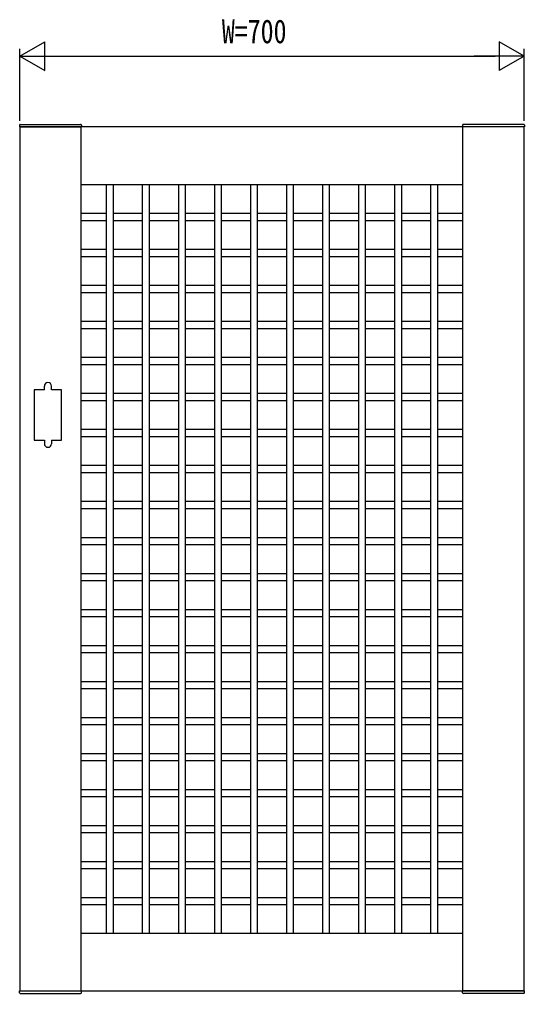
# Model space of a CAD drawing. Units: millimetres on the paper. Extents: x -297 to 297, y -210 to 210.
# Drawn here: x -75.8 to -5.7, y -134.3 to 0.9 of the extents above; entities that cross this region are included whole.
import ezdxf
from ezdxf.enums import TextEntityAlignment as Align

# ---------------------------------------------------------------- set-up
doc = ezdxf.new("R2010")
doc.units = ezdxf.units.MM
doc.layers.add('0-2_YKK_A1', color=4, linetype='Continuous')
doc.layers.add('0-3_YKK_D', color=6, linetype='Continuous')
doc.styles.add('ＭＳ ゴシック', font='')
doc.styles.get('ＭＳ ゴシック').set_extended_font_data('MS Gothic')

msp = doc.modelspace()

# ---------------------------------------------------------------- linework, layer by layer
at = {"layer": '0-2_YKK_A1'}
for p, q in [((-75.791, -13.713), (-75.804, -13.968)), ((-75.804, -13.968), (-67.204, -13.968)), ((-5.754, -13.968), (-75.754, -13.968)), ((-75.754, -13.968), (-75.754, -133.968)), ((-75.691, -13.618), (-67.318, -13.618)), ((-67.254, -133.968), (-67.254, -13.968)), ((-67.218, -13.713), (-67.204, -13.968)), ((-14.291, -13.713), (-14.304, -13.968)), ((-5.704, -13.968), (-14.304, -13.968)), ((-14.254, -133.968), (-14.254, -13.968)), ((-5.818, -13.618), (-14.191, -13.618)), ((-5.754, -133.968), (-5.754, -13.968)), ((-5.718, -13.713), (-5.704, -13.968)), ((-67.254, -21.968), (-14.254, -21.968)), ((-63.754, -21.968), (-63.754, -125.968)), ((-62.754, -125.968), (-62.754, -21.968)), ((-58.754, -21.968), (-58.754, -125.968)), ((-57.754, -125.968), (-57.754, -21.968)), ((-53.754, -21.968), (-53.754, -125.968)), ((-52.754, -125.968), (-52.754, -21.968)), ((-48.754, -21.968), (-48.754, -125.968)), ((-47.754, -125.968), (-47.754, -21.968)), ((-43.754, -21.968), (-43.754, -125.968)), ((-42.754, -125.968), (-42.754, -21.968)), ((-38.754, -21.968), (-38.754, -125.968)), ((-37.754, -125.968), (-37.754, -21.968)), ((-33.754, -21.968), (-33.754, -125.968)), ((-32.754, -125.968), (-32.754, -21.968)), ((-28.754, -21.968), (-28.754, -125.968)), ((-27.754, -125.968), (-27.754, -21.968)), ((-23.754, -21.968), (-23.754, -125.968)), ((-22.754, -125.968), (-22.754, -21.968)), ((-18.754, -21.968), (-18.754, -125.968)), ((-17.754, -125.968), (-17.754, -21.968)), ((-67.254, -25.968), (-63.754, -25.968)), ((-67.254, -26.968), (-63.754, -26.968)), ((-62.754, -25.968), (-58.754, -25.968)), ((-62.754, -26.968), (-58.754, -26.968)), ((-57.754, -25.968), (-53.754, -25.968)), ((-57.754, -26.968), (-53.754, -26.968)), ((-52.754, -25.968), (-48.754, -25.968)), ((-52.754, -26.968), (-48.754, -26.968)), ((-47.754, -25.968), (-43.754, -25.968)), ((-47.754, -26.968), (-43.754, -26.968)), ((-42.754, -25.968), (-38.754, -25.968)), ((-42.754, -26.968), (-38.754, -26.968)), ((-37.754, -25.968), (-33.754, -25.968)), ((-37.754, -26.968), (-33.754, -26.968)), ((-32.754, -25.968), (-28.754, -25.968)), ((-32.754, -26.968), (-28.754, -26.968)), ((-27.754, -25.968), (-23.754, -25.968)), ((-27.754, -26.968), (-23.754, -26.968)), ((-22.754, -25.968), (-18.754, -25.968)), ((-22.754, -26.968), (-18.754, -26.968)), ((-17.754, -25.968), (-14.254, -25.968)), ((-17.754, -26.968), (-14.254, -26.968)), ((-67.254, -30.968), (-63.754, -30.968)), ((-62.754, -30.968), (-58.754, -30.968)), ((-57.754, -30.968), (-53.754, -30.968)), ((-52.754, -30.968), (-48.754, -30.968)), ((-47.754, -30.968), (-43.754, -30.968)), ((-42.754, -30.968), (-38.754, -30.968)), ((-37.754, -30.968), (-33.754, -30.968)), ((-32.754, -30.968), (-28.754, -30.968)), ((-27.754, -30.968), (-23.754, -30.968)), ((-22.754, -30.968), (-18.754, -30.968)), ((-17.754, -30.968), (-14.254, -30.968)), ((-67.254, -31.968), (-63.754, -31.968)), ((-62.754, -31.968), (-58.754, -31.968)), ((-57.754, -31.968), (-53.754, -31.968)), ((-52.754, -31.968), (-48.754, -31.968)), ((-47.754, -31.968), (-43.754, -31.968)), ((-42.754, -31.968), (-38.754, -31.968)), ((-37.754, -31.968), (-33.754, -31.968)), ((-32.754, -31.968), (-28.754, -31.968)), ((-27.754, -31.968), (-23.754, -31.968)), ((-22.754, -31.968), (-18.754, -31.968)), ((-17.754, -31.968), (-14.254, -31.968)), ((-67.254, -35.968), (-63.754, -35.968)), ((-62.754, -35.968), (-58.754, -35.968)), ((-57.754, -35.968), (-53.754, -35.968)), ((-52.754, -35.968), (-48.754, -35.968)), ((-47.754, -35.968), (-43.754, -35.968)), ((-42.754, -35.968), (-38.754, -35.968)), ((-37.754, -35.968), (-33.754, -35.968)), ((-32.754, -35.968), (-28.754, -35.968)), ((-27.754, -35.968), (-23.754, -35.968)), ((-22.754, -35.968), (-18.754, -35.968)), ((-17.754, -35.968), (-14.254, -35.968)), ((-67.254, -36.968), (-63.754, -36.968)), ((-62.754, -36.968), (-58.754, -36.968)), ((-57.754, -36.968), (-53.754, -36.968)), ((-52.754, -36.968), (-48.754, -36.968)), ((-47.754, -36.968), (-43.754, -36.968)), ((-42.754, -36.968), (-38.754, -36.968)), ((-37.754, -36.968), (-33.754, -36.968)), ((-32.754, -36.968), (-28.754, -36.968)), ((-27.754, -36.968), (-23.754, -36.968)), ((-22.754, -36.968), (-18.754, -36.968)), ((-17.754, -36.968), (-14.254, -36.968)), ((-67.254, -40.968), (-63.754, -40.968)), ((-62.754, -40.968), (-58.754, -40.968)), ((-57.754, -40.968), (-53.754, -40.968)), ((-52.754, -40.968), (-48.754, -40.968)), ((-47.754, -40.968), (-43.754, -40.968)), ((-42.754, -40.968), (-38.754, -40.968)), ((-37.754, -40.968), (-33.754, -40.968)), ((-32.754, -40.968), (-28.754, -40.968)), ((-27.754, -40.968), (-23.754, -40.968)), ((-22.754, -40.968), (-18.754, -40.968)), ((-17.754, -40.968), (-14.254, -40.968)), ((-67.254, -41.968), (-63.754, -41.968)), ((-62.754, -41.968), (-58.754, -41.968)), ((-57.754, -41.968), (-53.754, -41.968)), ((-52.754, -41.968), (-48.754, -41.968)), ((-47.754, -41.968), (-43.754, -41.968)), ((-42.754, -41.968), (-38.754, -41.968)), ((-37.754, -41.968), (-33.754, -41.968)), ((-32.754, -41.968), (-28.754, -41.968)), ((-27.754, -41.968), (-23.754, -41.968)), ((-22.754, -41.968), (-18.754, -41.968)), ((-17.754, -41.968), (-14.254, -41.968)), ((-67.254, -45.968), (-63.754, -45.968)), ((-62.754, -45.968), (-58.754, -45.968)), ((-57.754, -45.968), (-53.754, -45.968)), ((-52.754, -45.968), (-48.754, -45.968)), ((-47.754, -45.968), (-43.754, -45.968)), ((-42.754, -45.968), (-38.754, -45.968)), ((-37.754, -45.968), (-33.754, -45.968)), ((-32.754, -45.968), (-28.754, -45.968)), ((-27.754, -45.968), (-23.754, -45.968)), ((-22.754, -45.968), (-18.754, -45.968)), ((-17.754, -45.968), (-14.254, -45.968)), ((-67.254, -46.968), (-63.754, -46.968)), ((-62.754, -46.968), (-58.754, -46.968)), ((-57.754, -46.968), (-53.754, -46.968)), ((-52.754, -46.968), (-48.754, -46.968)), ((-47.754, -46.968), (-43.754, -46.968)), ((-42.754, -46.968), (-38.754, -46.968)), ((-37.754, -46.968), (-33.754, -46.968)), ((-32.754, -46.968), (-28.754, -46.968)), ((-27.754, -46.968), (-23.754, -46.968)), ((-22.754, -46.968), (-18.754, -46.968)), ((-17.754, -46.968), (-14.254, -46.968)), ((-72.354, -50.468), (-72.354, -49.968)), ((-71.354, -50.468), (-71.354, -49.968)), ((-67.254, -50.968), (-63.754, -50.968)), ((-62.754, -50.968), (-58.754, -50.968)), ((-57.754, -50.968), (-53.754, -50.968)), ((-52.754, -50.968), (-48.754, -50.968)), ((-47.754, -50.968), (-43.754, -50.968)), ((-42.754, -50.968), (-38.754, -50.968)), ((-37.754, -50.968), (-33.754, -50.968)), ((-32.754, -50.968), (-28.754, -50.968)), ((-27.754, -50.968), (-23.754, -50.968)), ((-22.754, -50.968), (-18.754, -50.968)), ((-17.754, -50.968), (-14.254, -50.968)), ((-67.254, -51.968), (-63.754, -51.968)), ((-62.754, -51.968), (-58.754, -51.968)), ((-57.754, -51.968), (-53.754, -51.968)), ((-52.754, -51.968), (-48.754, -51.968)), ((-47.754, -51.968), (-43.754, -51.968)), ((-42.754, -51.968), (-38.754, -51.968)), ((-37.754, -51.968), (-33.754, -51.968)), ((-32.754, -51.968), (-28.754, -51.968)), ((-27.754, -51.968), (-23.754, -51.968)), ((-22.754, -51.968), (-18.754, -51.968)), ((-17.754, -51.968), (-14.254, -51.968)), ((-67.254, -55.968), (-63.754, -55.968)), ((-62.754, -55.968), (-58.754, -55.968)), ((-57.754, -55.968), (-53.754, -55.968)), ((-52.754, -55.968), (-48.754, -55.968)), ((-47.754, -55.968), (-43.754, -55.968)), ((-42.754, -55.968), (-38.754, -55.968)), ((-37.754, -55.968), (-33.754, -55.968)), ((-32.754, -55.968), (-28.754, -55.968)), ((-27.754, -55.968), (-23.754, -55.968)), ((-22.754, -55.968), (-18.754, -55.968)), ((-17.754, -55.968), (-14.254, -55.968)), ((-72.354, -57.468), (-72.354, -57.968)), ((-71.354, -57.468), (-71.354, -57.968)), ((-67.254, -56.968), (-63.754, -56.968)), ((-62.754, -56.968), (-58.754, -56.968)), ((-57.754, -56.968), (-53.754, -56.968)), ((-52.754, -56.968), (-48.754, -56.968)), ((-47.754, -56.968), (-43.754, -56.968)), ((-42.754, -56.968), (-38.754, -56.968)), ((-37.754, -56.968), (-33.754, -56.968)), ((-32.754, -56.968), (-28.754, -56.968)), ((-27.754, -56.968), (-23.754, -56.968)), ((-22.754, -56.968), (-18.754, -56.968)), ((-17.754, -56.968), (-14.254, -56.968)), ((-67.254, -60.968), (-63.754, -60.968)), ((-67.254, -61.968), (-63.754, -61.968)), ((-62.754, -60.968), (-58.754, -60.968)), ((-62.754, -61.968), (-58.754, -61.968)), ((-57.754, -60.968), (-53.754, -60.968)), ((-57.754, -61.968), (-53.754, -61.968)), ((-52.754, -60.968), (-48.754, -60.968)), ((-52.754, -61.968), (-48.754, -61.968)), ((-47.754, -60.968), (-43.754, -60.968)), ((-47.754, -61.968), (-43.754, -61.968)), ((-42.754, -60.968), (-38.754, -60.968)), ((-42.754, -61.968), (-38.754, -61.968)), ((-37.754, -60.968), (-33.754, -60.968)), ((-37.754, -61.968), (-33.754, -61.968)), ((-32.754, -60.968), (-28.754, -60.968)), ((-32.754, -61.968), (-28.754, -61.968)), ((-27.754, -60.968), (-23.754, -60.968)), ((-27.754, -61.968), (-23.754, -61.968)), ((-22.754, -60.968), (-18.754, -60.968)), ((-22.754, -61.968), (-18.754, -61.968)), ((-17.754, -60.968), (-14.254, -60.968)), ((-17.754, -61.968), (-14.254, -61.968)), ((-67.254, -65.968), (-63.754, -65.968)), ((-62.754, -65.968), (-58.754, -65.968)), ((-57.754, -65.968), (-53.754, -65.968)), ((-52.754, -65.968), (-48.754, -65.968)), ((-47.754, -65.968), (-43.754, -65.968)), ((-42.754, -65.968), (-38.754, -65.968)), ((-37.754, -65.968), (-33.754, -65.968)), ((-32.754, -65.968), (-28.754, -65.968)), ((-27.754, -65.968), (-23.754, -65.968)), ((-22.754, -65.968), (-18.754, -65.968)), ((-17.754, -65.968), (-14.254, -65.968)), ((-67.254, -66.968), (-63.754, -66.968)), ((-62.754, -66.968), (-58.754, -66.968)), ((-57.754, -66.968), (-53.754, -66.968)), ((-52.754, -66.968), (-48.754, -66.968)), ((-47.754, -66.968), (-43.754, -66.968)), ((-42.754, -66.968), (-38.754, -66.968)), ((-37.754, -66.968), (-33.754, -66.968)), ((-32.754, -66.968), (-28.754, -66.968)), ((-27.754, -66.968), (-23.754, -66.968)), ((-22.754, -66.968), (-18.754, -66.968)), ((-17.754, -66.968), (-14.254, -66.968)), ((-67.254, -70.968), (-63.754, -70.968)), ((-62.754, -70.968), (-58.754, -70.968)), ((-57.754, -70.968), (-53.754, -70.968)), ((-52.754, -70.968), (-48.754, -70.968)), ((-47.754, -70.968), (-43.754, -70.968)), ((-42.754, -70.968), (-38.754, -70.968)), ((-37.754, -70.968), (-33.754, -70.968)), ((-32.754, -70.968), (-28.754, -70.968)), ((-27.754, -70.968), (-23.754, -70.968)), ((-22.754, -70.968), (-18.754, -70.968)), ((-17.754, -70.968), (-14.254, -70.968)), ((-67.254, -71.968), (-63.754, -71.968)), ((-62.754, -71.968), (-58.754, -71.968)), ((-57.754, -71.968), (-53.754, -71.968)), ((-52.754, -71.968), (-48.754, -71.968)), ((-47.754, -71.968), (-43.754, -71.968)), ((-42.754, -71.968), (-38.754, -71.968)), ((-37.754, -71.968), (-33.754, -71.968)), ((-32.754, -71.968), (-28.754, -71.968)), ((-27.754, -71.968), (-23.754, -71.968)), ((-22.754, -71.968), (-18.754, -71.968)), ((-17.754, -71.968), (-14.254, -71.968)), ((-67.254, -75.968), (-63.754, -75.968)), ((-67.254, -76.968), (-63.754, -76.968)), ((-62.754, -75.968), (-58.754, -75.968)), ((-62.754, -76.968), (-58.754, -76.968)), ((-57.754, -75.968), (-53.754, -75.968)), ((-57.754, -76.968), (-53.754, -76.968)), ((-52.754, -75.968), (-48.754, -75.968)), ((-52.754, -76.968), (-48.754, -76.968)), ((-47.754, -75.968), (-43.754, -75.968)), ((-47.754, -76.968), (-43.754, -76.968)), ((-42.754, -75.968), (-38.754, -75.968)), ((-42.754, -76.968), (-38.754, -76.968)), ((-37.754, -75.968), (-33.754, -75.968)), ((-37.754, -76.968), (-33.754, -76.968)), ((-32.754, -75.968), (-28.754, -75.968)), ((-32.754, -76.968), (-28.754, -76.968)), ((-27.754, -75.968), (-23.754, -75.968)), ((-27.754, -76.968), (-23.754, -76.968)), ((-22.754, -75.968), (-18.754, -75.968)), ((-22.754, -76.968), (-18.754, -76.968)), ((-17.754, -75.968), (-14.254, -75.968)), ((-17.754, -76.968), (-14.254, -76.968)), ((-67.254, -80.968), (-63.754, -80.968)), ((-62.754, -80.968), (-58.754, -80.968)), ((-57.754, -80.968), (-53.754, -80.968)), ((-52.754, -80.968), (-48.754, -80.968)), ((-47.754, -80.968), (-43.754, -80.968)), ((-42.754, -80.968), (-38.754, -80.968)), ((-37.754, -80.968), (-33.754, -80.968)), ((-32.754, -80.968), (-28.754, -80.968)), ((-27.754, -80.968), (-23.754, -80.968)), ((-22.754, -80.968), (-18.754, -80.968)), ((-17.754, -80.968), (-14.254, -80.968)), ((-67.254, -81.968), (-63.754, -81.968)), ((-62.754, -81.968), (-58.754, -81.968)), ((-57.754, -81.968), (-53.754, -81.968)), ((-52.754, -81.968), (-48.754, -81.968)), ((-47.754, -81.968), (-43.754, -81.968)), ((-42.754, -81.968), (-38.754, -81.968)), ((-37.754, -81.968), (-33.754, -81.968)), ((-32.754, -81.968), (-28.754, -81.968)), ((-27.754, -81.968), (-23.754, -81.968)), ((-22.754, -81.968), (-18.754, -81.968)), ((-17.754, -81.968), (-14.254, -81.968)), ((-67.254, -85.968), (-63.754, -85.968)), ((-62.754, -85.968), (-58.754, -85.968)), ((-57.754, -85.968), (-53.754, -85.968)), ((-52.754, -85.968), (-48.754, -85.968)), ((-47.754, -85.968), (-43.754, -85.968)), ((-42.754, -85.968), (-38.754, -85.968)), ((-37.754, -85.968), (-33.754, -85.968)), ((-32.754, -85.968), (-28.754, -85.968)), ((-27.754, -85.968), (-23.754, -85.968)), ((-22.754, -85.968), (-18.754, -85.968)), ((-17.754, -85.968), (-14.254, -85.968)), ((-67.254, -86.968), (-63.754, -86.968)), ((-62.754, -86.968), (-58.754, -86.968)), ((-57.754, -86.968), (-53.754, -86.968)), ((-52.754, -86.968), (-48.754, -86.968)), ((-47.754, -86.968), (-43.754, -86.968)), ((-42.754, -86.968), (-38.754, -86.968)), ((-37.754, -86.968), (-33.754, -86.968)), ((-32.754, -86.968), (-28.754, -86.968)), ((-27.754, -86.968), (-23.754, -86.968)), ((-22.754, -86.968), (-18.754, -86.968)), ((-17.754, -86.968), (-14.254, -86.968)), ((-67.254, -90.968), (-63.754, -90.968)), ((-67.254, -91.968), (-63.754, -91.968)), ((-62.754, -90.968), (-58.754, -90.968)), ((-62.754, -91.968), (-58.754, -91.968)), ((-57.754, -90.968), (-53.754, -90.968)), ((-57.754, -91.968), (-53.754, -91.968)), ((-52.754, -90.968), (-48.754, -90.968)), ((-52.754, -91.968), (-48.754, -91.968)), ((-47.754, -90.968), (-43.754, -90.968)), ((-47.754, -91.968), (-43.754, -91.968)), ((-42.754, -90.968), (-38.754, -90.968)), ((-42.754, -91.968), (-38.754, -91.968)), ((-37.754, -90.968), (-33.754, -90.968)), ((-37.754, -91.968), (-33.754, -91.968)), ((-32.754, -90.968), (-28.754, -90.968)), ((-32.754, -91.968), (-28.754, -91.968)), ((-27.754, -90.968), (-23.754, -90.968)), ((-27.754, -91.968), (-23.754, -91.968)), ((-22.754, -90.968), (-18.754, -90.968)), ((-22.754, -91.968), (-18.754, -91.968)), ((-17.754, -90.968), (-14.254, -90.968)), ((-17.754, -91.968), (-14.254, -91.968)), ((-67.254, -95.968), (-63.754, -95.968)), ((-62.754, -95.968), (-58.754, -95.968)), ((-57.754, -95.968), (-53.754, -95.968)), ((-52.754, -95.968), (-48.754, -95.968)), ((-47.754, -95.968), (-43.754, -95.968)), ((-42.754, -95.968), (-38.754, -95.968)), ((-37.754, -95.968), (-33.754, -95.968)), ((-32.754, -95.968), (-28.754, -95.968)), ((-27.754, -95.968), (-23.754, -95.968)), ((-22.754, -95.968), (-18.754, -95.968)), ((-17.754, -95.968), (-14.254, -95.968)), ((-67.254, -96.968), (-63.754, -96.968)), ((-62.754, -96.968), (-58.754, -96.968)), ((-57.754, -96.968), (-53.754, -96.968)), ((-52.754, -96.968), (-48.754, -96.968)), ((-47.754, -96.968), (-43.754, -96.968)), ((-42.754, -96.968), (-38.754, -96.968)), ((-37.754, -96.968), (-33.754, -96.968)), ((-32.754, -96.968), (-28.754, -96.968)), ((-27.754, -96.968), (-23.754, -96.968)), ((-22.754, -96.968), (-18.754, -96.968)), ((-17.754, -96.968), (-14.254, -96.968)), ((-67.254, -100.968), (-63.754, -100.968)), ((-62.754, -100.968), (-58.754, -100.968)), ((-57.754, -100.968), (-53.754, -100.968)), ((-52.754, -100.968), (-48.754, -100.968)), ((-47.754, -100.968), (-43.754, -100.968)), ((-42.754, -100.968), (-38.754, -100.968)), ((-37.754, -100.968), (-33.754, -100.968)), ((-32.754, -100.968), (-28.754, -100.968)), ((-27.754, -100.968), (-23.754, -100.968)), ((-22.754, -100.968), (-18.754, -100.968)), ((-17.754, -100.968), (-14.254, -100.968)), ((-67.254, -101.968), (-63.754, -101.968)), ((-62.754, -101.968), (-58.754, -101.968)), ((-57.754, -101.968), (-53.754, -101.968)), ((-52.754, -101.968), (-48.754, -101.968)), ((-47.754, -101.968), (-43.754, -101.968)), ((-42.754, -101.968), (-38.754, -101.968)), ((-37.754, -101.968), (-33.754, -101.968)), ((-32.754, -101.968), (-28.754, -101.968)), ((-27.754, -101.968), (-23.754, -101.968)), ((-22.754, -101.968), (-18.754, -101.968)), ((-17.754, -101.968), (-14.254, -101.968)), ((-67.254, -105.968), (-63.754, -105.968)), ((-62.754, -105.968), (-58.754, -105.968)), ((-57.754, -105.968), (-53.754, -105.968)), ((-52.754, -105.968), (-48.754, -105.968)), ((-47.754, -105.968), (-43.754, -105.968)), ((-42.754, -105.968), (-38.754, -105.968)), ((-37.754, -105.968), (-33.754, -105.968)), ((-32.754, -105.968), (-28.754, -105.968)), ((-27.754, -105.968), (-23.754, -105.968)), ((-22.754, -105.968), (-18.754, -105.968)), ((-17.754, -105.968), (-14.254, -105.968)), ((-67.254, -106.968), (-63.754, -106.968)), ((-62.754, -106.968), (-58.754, -106.968)), ((-57.754, -106.968), (-53.754, -106.968)), ((-52.754, -106.968), (-48.754, -106.968)), ((-47.754, -106.968), (-43.754, -106.968)), ((-42.754, -106.968), (-38.754, -106.968)), ((-37.754, -106.968), (-33.754, -106.968)), ((-32.754, -106.968), (-28.754, -106.968)), ((-27.754, -106.968), (-23.754, -106.968)), ((-22.754, -106.968), (-18.754, -106.968)), ((-17.754, -106.968), (-14.254, -106.968)), ((-67.254, -110.968), (-63.754, -110.968)), ((-67.254, -111.968), (-63.754, -111.968)), ((-62.754, -110.968), (-58.754, -110.968)), ((-62.754, -111.968), (-58.754, -111.968)), ((-57.754, -110.968), (-53.754, -110.968)), ((-57.754, -111.968), (-53.754, -111.968)), ((-52.754, -110.968), (-48.754, -110.968)), ((-52.754, -111.968), (-48.754, -111.968)), ((-47.754, -110.968), (-43.754, -110.968)), ((-47.754, -111.968), (-43.754, -111.968)), ((-42.754, -110.968), (-38.754, -110.968)), ((-42.754, -111.968), (-38.754, -111.968)), ((-37.754, -110.968), (-33.754, -110.968)), ((-37.754, -111.968), (-33.754, -111.968)), ((-32.754, -110.968), (-28.754, -110.968)), ((-32.754, -111.968), (-28.754, -111.968)), ((-27.754, -110.968), (-23.754, -110.968)), ((-27.754, -111.968), (-23.754, -111.968)), ((-22.754, -110.968), (-18.754, -110.968)), ((-22.754, -111.968), (-18.754, -111.968)), ((-17.754, -110.968), (-14.254, -110.968)), ((-17.754, -111.968), (-14.254, -111.968)), ((-67.254, -115.968), (-63.754, -115.968)), ((-62.754, -115.968), (-58.754, -115.968)), ((-57.754, -115.968), (-53.754, -115.968)), ((-52.754, -115.968), (-48.754, -115.968)), ((-47.754, -115.968), (-43.754, -115.968)), ((-42.754, -115.968), (-38.754, -115.968)), ((-37.754, -115.968), (-33.754, -115.968)), ((-32.754, -115.968), (-28.754, -115.968)), ((-27.754, -115.968), (-23.754, -115.968)), ((-22.754, -115.968), (-18.754, -115.968)), ((-17.754, -115.968), (-14.254, -115.968)), ((-67.254, -116.968), (-63.754, -116.968)), ((-62.754, -116.968), (-58.754, -116.968)), ((-57.754, -116.968), (-53.754, -116.968)), ((-52.754, -116.968), (-48.754, -116.968)), ((-47.754, -116.968), (-43.754, -116.968)), ((-42.754, -116.968), (-38.754, -116.968)), ((-37.754, -116.968), (-33.754, -116.968)), ((-32.754, -116.968), (-28.754, -116.968)), ((-27.754, -116.968), (-23.754, -116.968)), ((-22.754, -116.968), (-18.754, -116.968)), ((-17.754, -116.968), (-14.254, -116.968)), ((-67.254, -120.968), (-63.754, -120.968)), ((-62.754, -120.968), (-58.754, -120.968)), ((-57.754, -120.968), (-53.754, -120.968)), ((-52.754, -120.968), (-48.754, -120.968)), ((-47.754, -120.968), (-43.754, -120.968)), ((-42.754, -120.968), (-38.754, -120.968)), ((-37.754, -120.968), (-33.754, -120.968)), ((-32.754, -120.968), (-28.754, -120.968)), ((-27.754, -120.968), (-23.754, -120.968)), ((-22.754, -120.968), (-18.754, -120.968)), ((-17.754, -120.968), (-14.254, -120.968)), ((-67.254, -121.968), (-63.754, -121.968)), ((-62.754, -121.968), (-58.754, -121.968)), ((-57.754, -121.968), (-53.754, -121.968)), ((-52.754, -121.968), (-48.754, -121.968)), ((-47.754, -121.968), (-43.754, -121.968)), ((-42.754, -121.968), (-38.754, -121.968)), ((-37.754, -121.968), (-33.754, -121.968)), ((-32.754, -121.968), (-28.754, -121.968)), ((-27.754, -121.968), (-23.754, -121.968)), ((-22.754, -121.968), (-18.754, -121.968)), ((-17.754, -121.968), (-14.254, -121.968)), ((-14.254, -125.968), (-67.254, -125.968)), ((-75.804, -133.968), (-67.204, -133.968)), ((-75.791, -134.223), (-75.804, -133.968)), ((-75.754, -133.968), (-5.754, -133.968)), ((-75.691, -134.318), (-67.318, -134.318)), ((-67.218, -134.223), (-67.204, -133.968)), ((-5.704, -133.968), (-14.304, -133.968)), ((-14.291, -134.223), (-14.304, -133.968)), ((-5.818, -134.318), (-14.191, -134.318)), ((-5.718, -134.223), (-5.704, -133.968))]:
    msp.add_line(p, q, dxfattribs=at)
for points in [[(-72.354, -50.468), (-73.754, -50.468), (-73.754, -57.468), (-72.354, -57.468)], [(-71.354, -57.468), (-69.954, -57.468), (-69.954, -50.468), (-71.354, -50.468)]]:
    msp.add_lwpolyline(points, dxfattribs=at)
for centre, radius, start, end in [((-75.691, -13.718), 0.1, 90, 177), ((-67.318, -13.718), 0.1, 3, 90), ((-14.191, -13.718), 0.1, 90, 177), ((-5.818, -13.718), 0.1, 3, 90), ((-71.854, -49.968), 0.5, 0, 180), ((-71.854, -57.968), 0.5, 180, 0), ((-75.691, -134.218), 0.1, 183, 270), ((-67.318, -134.218), 0.1, 270, 357), ((-14.191, -134.218), 0.1, 183, 270), ((-5.818, -134.218), 0.1, 270, 357)]:
    msp.add_arc(centre, radius, start, end, dxfattribs=at)
at = {"layer": '0-3_YKK_D'}
for p, q in [((-75.754, -4.143), (-72.29, -2.143)), ((-72.29, -6.143), (-72.29, -2.143)), ((-5.754, -4.143), (-9.218, -2.143)), ((-9.218, -2.143), (-9.218, -6.143)), ((-75.754, -13.143), (-75.754, -3.143)), ((-5.754, -13.143), (-5.754, -3.143)), ((-75.754, -4.143), (-72.29, -6.143)), ((-75.754, -4.143), (-68.826, -4.143)), ((-71.754, -4.143), (-9.754, -4.143)), ((-5.754, -4.143), (-12.683, -4.143)), ((-5.754, -4.143), (-9.218, -6.143))]:
    msp.add_line(p, q, dxfattribs=at)

# ---------------------------------------------------------------- texts
at = {"layer": '0-3_YKK_D', "style": 'ＭＳ ゴシック', "width": 0.8}
msp.add_text('W=700', height=3.299, dxfattribs=at).set_placement((-47.714, -3.343), align=Align.BOTTOM_LEFT)

doc.saveas('drawing.dxf')
